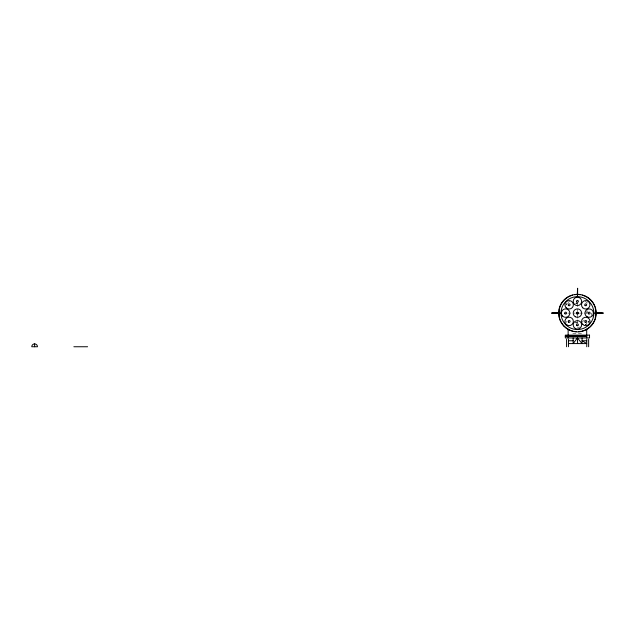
<?xml version="1.0" encoding="UTF-8"?>
<svg xmlns="http://www.w3.org/2000/svg" width="635" height="635" viewBox="0 0 635 635"><rect width="100%" height="100%" fill="white"/><g stroke="black" fill="none" stroke-linecap="round" stroke-linejoin="round"><path stroke-width="0.48" stroke-dasharray="3.17 2.38" d="M591.241 315.857L591.606 313.103M565.714 305.284L566.841 303.816M588.018 322.397L589.137 320.929M568.142 302.522L569.611 301.395M582.398 321.723L584.462 320.135M585.248 324.818L586.716 323.691M575.715 303.387L577.429 303.157M567.761 313.103L575.493 313.103M579.358 313.103L583.232 313.103M584.192 313.103L587.097 313.103M572.794 333.724L582.065 333.724M575.715 322.826L577.429 323.048M585.248 301.395L587.454 303.085M565.714 320.929L566.841 322.397M587.034 310.531L587.375 313.103M577.429 303.443L577.429 311.174M577.429 315.039L577.429 318.905M577.429 319.873L577.429 322.77M589.216 320.977A14.176 14.176 0 0 1 588.089 322.461M586.78 323.763A14.176 14.176 0 0 1 585.303 324.898M580.199 327.009A14.176 14.176 0 0 1 577.429 327.287M566.182 304.475A14.176 14.176 0 0 1 567.404 303.078M577.429 322.493A9.39 9.39 0 0 1 575 322.175M575.794 303.855A9.39 9.39 0 0 1 577.429 303.713M586.676 311.475A9.39 9.39 0 0 1 586.819 313.103"/><path stroke-width="0.95" d="M559.157 310.698L559.157 315.508M559.26 309.896L559.475 308.292A18.59 18.59 0 0 1 572.619 295.148M559.141 311.507L559.141 314.698M559.348 309.912L559.562 308.316M595.297 317.897L595.614 315.5M595.384 317.921L596.019 313.103L595.384 308.292M582.065 337.947L582.065 343.583L577.429 337.947L573.151 343.583L573.151 337.947M551.609 312.825L559.117 312.825M595.741 312.825L603.25 312.825M559.117 312.92L552.545 312.92L559.117 313.293M595.741 312.92L602.313 313.293L595.741 313.293M558.649 313.103L560.999 313.103M576.493 313.103L578.366 313.103M593.86 313.103L596.209 313.103M551.609 313.388L559.117 313.388M595.741 313.388L603.25 313.388M565.317 336.066L586.724 336.066M565.317 336.542L586.724 336.542M568.46 340.765L573.151 340.765M586.756 340.765L582.065 340.765L586.756 343.583L568.46 343.583M73.858 346.75L87.598 346.75M595.297 308.316L595.614 310.713M559.348 316.293L559.562 317.897M559.26 316.317L559.475 317.921A18.59 18.59 0 0 0 572.619 331.065M577.429 337.947L577.612 343.583M596.209 312.825L596.209 313.388M588.637 339.241L588.637 346.75M586.676 329.128L586.724 337.947M586.756 339.241L586.756 346.75M577.62 294.799L577.62 288.25L577.239 294.799M577.429 294.322L577.429 296.672M577.429 312.166L577.429 314.047M568.46 339.241L568.46 346.75M568.135 329.128L568.135 337.947M566.579 339.241L566.579 346.75M558.649 312.825L558.649 313.388M34.615 343.892A2.865 2.865 0 0 1 37.473 346.75L31.766 346.75A2.865 2.865 0 0 1 34.615 343.892L34.615 346.75M595.114 318.849A18.59 18.59 0 0 1 590.574 326.255M589.875 326.922A18.59 18.59 0 0 1 582.239 331.065M581.303 331.287A18.59 18.59 0 0 1 578.398 331.668M576.461 331.668A18.59 18.59 0 0 1 573.556 331.287M574.516 294.743A18.59 18.59 0 0 1 580.342 294.743M582.239 295.148A18.59 18.59 0 0 1 595.114 307.364M589.542 335.129L565.317 335.129L565.317 337.947L589.542 337.947L589.542 335.129M587.058 316.762A4.223 4.223 0 0 0 593.384 313.103A4.223 4.223 0 0 0 587.058 309.451A4.223 4.223 0 0 0 587.058 316.762M588.502 313.769A0.937 0.937 0 0 0 590.074 313.349A0.937 0.937 0 0 0 588.923 312.198A0.937 0.937 0 0 0 588.502 313.769M562.61 316.095A4.223 4.223 0 0 0 569.682 314.198A4.223 4.223 0 0 0 564.507 309.023A4.223 4.223 0 0 0 562.61 316.095M564.936 313.769A0.937 0.937 0 0 0 566.507 313.349A0.937 0.937 0 0 0 565.356 312.198A0.937 0.937 0 0 0 564.936 313.769M582.803 324.461A4.223 4.223 0 0 0 589.875 322.564A4.223 4.223 0 0 0 584.7 317.389A4.223 4.223 0 0 0 582.803 324.461M585.129 322.135A0.937 0.937 0 0 0 586.7 321.715A0.937 0.937 0 0 0 585.549 320.564A0.937 0.937 0 0 0 585.129 322.135M564.15 326.382A18.78 18.78 0 0 0 595.567 317.968A18.78 18.78 0 0 0 572.572 294.965A18.78 18.78 0 0 0 564.15 326.382M565.809 324.723A16.431 16.431 0 0 0 593.304 317.357A16.431 16.431 0 0 0 573.175 297.236A16.431 16.431 0 0 0 565.809 324.723M567.015 325.064A4.223 4.223 0 0 0 573.357 321.405A4.223 4.223 0 0 0 567.015 317.746A4.223 4.223 0 0 0 567.015 325.064M568.468 322.072A0.937 0.937 0 0 0 570.039 321.651A0.937 0.937 0 0 0 568.889 320.5A0.937 0.937 0 0 0 568.468 322.072M576.763 302.03A0.937 0.937 0 0 0 578.334 301.609A0.937 0.937 0 0 0 577.183 300.458A0.937 0.937 0 0 0 576.763 302.03M585.065 305.467A0.937 0.937 0 0 0 586.637 305.046A0.937 0.937 0 0 0 585.486 303.903A0.937 0.937 0 0 0 585.065 305.467M574.445 304.356A4.223 4.223 0 0 0 581.509 302.458A4.223 4.223 0 0 0 576.334 297.291A4.223 4.223 0 0 0 574.445 304.356M568.468 305.467A0.937 0.937 0 0 0 570.039 305.046A0.937 0.937 0 0 0 568.889 303.903A0.937 0.937 0 0 0 568.468 305.467M582.739 307.792A4.223 4.223 0 0 0 589.804 305.895A4.223 4.223 0 0 0 584.637 300.728A4.223 4.223 0 0 0 582.739 307.792M576.763 313.769A0.937 0.937 0 0 0 578.334 313.349A0.937 0.937 0 0 0 577.183 312.198A0.937 0.937 0 0 0 576.763 313.769M575.318 316.762A4.223 4.223 0 0 0 581.652 313.103A4.223 4.223 0 0 0 575.318 309.443A4.223 4.223 0 0 0 575.318 316.762M566.142 307.792A4.223 4.223 0 0 0 573.214 305.903A4.223 4.223 0 0 0 568.039 300.728A4.223 4.223 0 0 0 566.142 307.792M575.318 328.501A4.223 4.223 0 0 0 581.652 324.842A4.223 4.223 0 0 0 575.318 321.183A4.223 4.223 0 0 0 575.318 328.501M576.961 325.652A0.937 0.937 0 0 0 578.366 324.842A0.937 0.937 0 0 0 576.961 324.033A0.937 0.937 0 0 0 576.961 325.652"/></g></svg>
